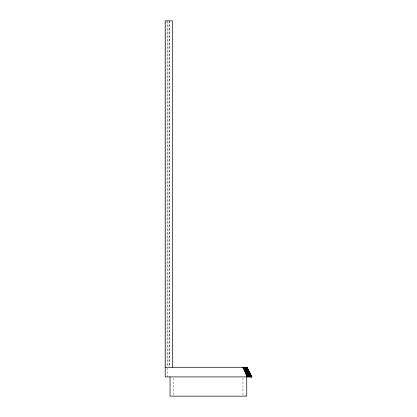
<?xml version="1.0" encoding="UTF-8"?>
<svg xmlns="http://www.w3.org/2000/svg" width="417" height="417" viewBox="0 0 417 417"><rect width="100%" height="100%" fill="white"/><g stroke="black" fill="none" stroke-linecap="round" stroke-linejoin="round"><path stroke-width="0.31" stroke-dasharray="2.08 1.56" d="M242.96 378.188L242.96 396.15M173.837 378.188L173.837 396.15M169.599 20.85L169.599 366.632M169.297 20.85L169.297 367.283M167.983 21.502L167.983 367.283M167.686 20.85L167.686 366.632M167.686 367.924L167.686 376.905M165.851 21.502L165.851 366.632"/><path stroke-width="0.63" d="M165.195 367.283L246.994 367.283L251.805 376.905L165.195 376.905L165.195 20.85L172.414 20.85L172.414 367.283M242.803 367.283L247.312 376.905L243.366 367.283L247.901 376.905L243.919 367.283L248.475 376.905L244.451 367.283L249.032 376.905L244.951 367.283L249.559 376.905L245.415 367.283L250.049 376.905L245.827 367.283L250.878 376.905L246.186 367.283L251.201 376.905L246.489 367.283L251.461 376.905L246.718 367.283L251.649 376.905L246.885 367.283L251.764 376.905L246.828 367.283L248.172 370.114M251.805 376.905L246.973 367.283L251.779 376.905M245.827 367.283L250.487 376.905M246.739 376.905L246.739 396.15L170.058 396.15L170.058 376.905M247.234 368.414L246.676 367.283L247.208 368.414"/></g></svg>
